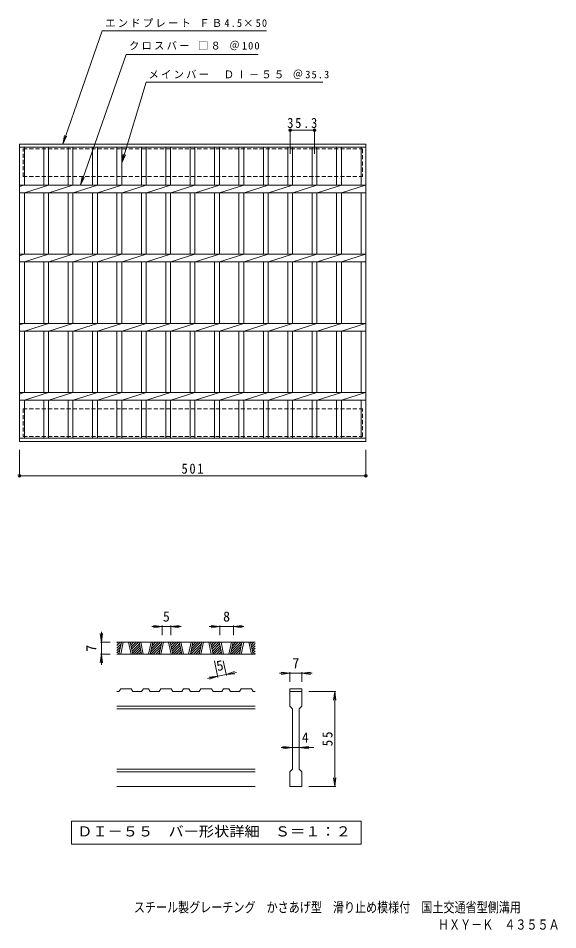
# Model space of a CAD drawing. Units: millimetres, scale not verified, with parts at other scales. Extents: x -591 to 819, y -687 to 632.
# Drawn here: x -591 to 189, y -687 to 632 of the extents above; entities that cross this region are included whole.
import ezdxf
from ezdxf.enums import TextEntityAlignment as Align

# ---------------------------------------------------------------- set-up
doc = ezdxf.new("R2010")
doc.units = ezdxf.units.MM
doc.header["$LTSCALE"] = 5
doc.header["$PDMODE"] = 32
doc.header["$PDSIZE"] = 4
doc.linetypes.add('DASHED1', pattern=[1.8, 1.2, -0.6])
for name, color, linetype, lineweight in [('B-1', 2, 'Continuous', 9), ('B-2', 3, 'Continuous', 9), ('B-4', 7, 'Continuous', 9), ('D-0', 3, 'Continuous', 9), ('D-4', 7, 'Continuous', 9)]:
    doc.layers.add(name, color=color, linetype=linetype, lineweight=lineweight)
doc.layers.add('F-5_F-5ﾚｲﾔ', color=2, linetype='Continuous')
doc.styles.add('ＭＳ ゴシック', font='')
doc.styles.get('ＭＳ ゴシック').set_extended_font_data('MS Gothic')

msp = doc.modelspace()

# ---------------------------------------------------------------- linework, layer by layer
at = {"layer": 'B-1', "linetype": 'DASHED1'}
for p, q in [((-584.189, 402.789), (-584.189, 442.789)), ((-584.189, 402.789), (-93.189, 402.789)), ((-584.189, 66.789), (-584.189, 26.789)), ((-584.189, 66.789), (-93.189, 66.789))]:
    msp.add_line(p, q, dxfattribs=at)
for points in [[(-584.189, 442.789), (-93.189, 442.789), (-93.189, 402.789)], [(-584.189, 26.789), (-93.189, 26.789), (-93.189, 66.789)]]:
    msp.add_lwpolyline(points, dxfattribs=at)
at = {"layer": 'B-2'}
for p, q in [((-589.189, 19.789), (-589.189, 449.789)), ((-589.189, 449.789), (-88.189, 449.789)), ((-88.189, 449.789), (-88.189, 19.789)), ((-589.189, 445.289), (-88.189, 445.289)), ((-582.189, 390.29), (-582.189, 445.289)), ((-554.289, 445.289), (-554.289, 390.29)), ((-547.289, 445.289), (-547.289, 390.29)), ((-518.989, 445.289), (-518.989, 390.29)), ((-511.989, 445.289), (-511.989, 390.29)), ((-483.689, 445.289), (-483.689, 390.29)), ((-476.688, 445.289), (-476.688, 390.29)), ((-448.389, 445.289), (-448.389, 390.29)), ((-441.389, 445.289), (-441.389, 390.29)), ((-413.089, 445.289), (-413.089, 390.29)), ((-406.089, 445.289), (-406.089, 390.29)), ((-377.789, 445.289), (-377.789, 390.29)), ((-370.788, 445.289), (-370.788, 390.29)), ((-342.489, 445.289), (-342.489, 390.29)), ((-335.489, 445.289), (-335.489, 390.29)), ((-307.189, 445.289), (-307.189, 390.29)), ((-300.189, 445.289), (-300.189, 390.29)), ((-271.888, 445.289), (-271.888, 390.29)), ((-264.888, 445.289), (-264.888, 390.29)), ((-236.589, 445.289), (-236.589, 390.29)), ((-229.589, 445.289), (-229.589, 390.29)), ((-201.289, 445.289), (-201.289, 390.29)), ((-194.289, 445.289), (-194.289, 390.29)), ((-165.989, 445.289), (-165.989, 390.29)), ((-158.989, 445.289), (-158.989, 390.29)), ((-130.689, 445.289), (-130.689, 390.29)), ((-123.689, 445.289), (-123.689, 390.29)), ((-95.19, 445.289), (-95.19, 390.29)), ((-589.189, 388.209), (-582.589, 390.29)), ((-589.189, 390.29), (-88.189, 390.29)), ((-582.189, 379.29), (-547.289, 390.29)), ((-546.888, 379.29), (-511.989, 390.29)), ((-511.589, 379.29), (-476.689, 390.29)), ((-476.289, 379.29), (-441.389, 390.29)), ((-440.989, 379.29), (-406.089, 390.29)), ((-405.689, 379.29), (-370.789, 390.29)), ((-370.389, 379.29), (-335.489, 390.29)), ((-335.089, 379.29), (-300.189, 390.29)), ((-299.789, 379.29), (-264.889, 390.29)), ((-264.489, 379.29), (-229.589, 390.29)), ((-229.189, 379.29), (-194.289, 390.29)), ((-193.889, 379.29), (-158.989, 390.29)), ((-158.589, 379.29), (-123.689, 390.29)), ((-123.689, 379.29), (-88.789, 390.29)), ((-589.189, 379.29), (-88.189, 379.29)), ((-582.189, 290.289), (-582.189, 379.29)), ((-554.289, 379.29), (-554.289, 290.289)), ((-547.289, 379.29), (-547.289, 290.289)), ((-518.989, 379.29), (-518.989, 290.289)), ((-511.989, 379.29), (-511.989, 290.289)), ((-483.689, 379.29), (-483.689, 290.289)), ((-476.688, 379.29), (-476.688, 290.289)), ((-448.389, 379.29), (-448.389, 290.289)), ((-441.389, 379.29), (-441.389, 290.289)), ((-413.089, 379.29), (-413.089, 290.289)), ((-406.089, 379.29), (-406.089, 290.289)), ((-377.789, 379.29), (-377.789, 290.289)), ((-370.788, 379.29), (-370.788, 290.289)), ((-342.489, 379.29), (-342.489, 290.289)), ((-335.489, 379.29), (-335.489, 290.289)), ((-307.189, 379.29), (-307.189, 290.289)), ((-300.189, 379.29), (-300.189, 290.289)), ((-271.888, 379.29), (-271.888, 290.289)), ((-264.888, 379.29), (-264.888, 290.289)), ((-236.589, 379.29), (-236.589, 290.289)), ((-229.589, 379.29), (-229.589, 290.289)), ((-201.289, 379.29), (-201.289, 290.289)), ((-194.289, 379.29), (-194.289, 290.289)), ((-165.989, 379.29), (-165.989, 290.289)), ((-158.989, 379.29), (-158.989, 290.289)), ((-130.689, 379.29), (-130.689, 290.289)), ((-123.689, 379.29), (-123.689, 290.289)), ((-95.19, 379.29), (-95.19, 290.289)), ((-589.189, 288.209), (-582.589, 290.289)), ((-589.189, 290.289), (-88.189, 290.289)), ((-582.189, 279.29), (-547.289, 290.289)), ((-546.888, 279.29), (-511.989, 290.289)), ((-511.589, 279.29), (-476.689, 290.289)), ((-476.289, 279.29), (-441.389, 290.289)), ((-440.989, 279.29), (-406.089, 290.289)), ((-405.689, 279.29), (-370.789, 290.289)), ((-370.389, 279.29), (-335.489, 290.289)), ((-335.089, 279.29), (-300.189, 290.289)), ((-299.789, 279.29), (-264.889, 290.289)), ((-264.489, 279.29), (-229.589, 290.289)), ((-229.189, 279.29), (-194.289, 290.289)), ((-193.889, 279.29), (-158.989, 290.289)), ((-158.589, 279.29), (-123.689, 290.289)), ((-123.689, 279.29), (-88.789, 290.289)), ((-589.189, 279.289), (-88.189, 279.289)), ((-582.189, 190.289), (-582.189, 279.289)), ((-554.289, 279.289), (-554.289, 190.289)), ((-547.289, 279.289), (-547.289, 190.289)), ((-518.989, 279.289), (-518.989, 190.289)), ((-511.989, 279.289), (-511.989, 190.289)), ((-483.689, 279.289), (-483.689, 190.289)), ((-476.688, 279.289), (-476.688, 190.289)), ((-448.389, 279.289), (-448.389, 190.289)), ((-441.389, 279.289), (-441.389, 190.289)), ((-413.089, 279.289), (-413.089, 190.289)), ((-406.089, 279.289), (-406.089, 190.289)), ((-377.789, 279.289), (-377.789, 190.289)), ((-370.788, 279.289), (-370.788, 190.289)), ((-342.489, 279.289), (-342.489, 190.289)), ((-335.489, 279.289), (-335.489, 190.289)), ((-307.189, 279.289), (-307.189, 190.289)), ((-300.189, 279.289), (-300.189, 190.289)), ((-271.888, 279.289), (-271.888, 190.289)), ((-264.888, 279.289), (-264.888, 190.289)), ((-236.589, 279.289), (-236.589, 190.289)), ((-229.589, 279.289), (-229.589, 190.289)), ((-201.289, 279.289), (-201.289, 190.289)), ((-194.289, 279.289), (-194.289, 190.289)), ((-165.989, 279.289), (-165.989, 190.289)), ((-158.989, 279.289), (-158.989, 190.289)), ((-130.689, 279.289), (-130.689, 190.289)), ((-123.689, 279.289), (-123.689, 190.289)), ((-95.19, 279.289), (-95.19, 190.289)), ((-589.189, 188.209), (-582.589, 190.289)), ((-589.189, 190.289), (-88.189, 190.289)), ((-582.189, 179.289), (-547.289, 190.289)), ((-546.888, 179.289), (-511.989, 190.289)), ((-511.589, 179.289), (-476.689, 190.289)), ((-476.289, 179.289), (-441.389, 190.289)), ((-440.989, 179.289), (-406.089, 190.289)), ((-405.689, 179.289), (-370.789, 190.289)), ((-370.389, 179.289), (-335.489, 190.289)), ((-335.089, 179.289), (-300.189, 190.289)), ((-299.789, 179.289), (-264.889, 190.289)), ((-264.489, 179.289), (-229.589, 190.289)), ((-229.189, 179.289), (-194.289, 190.289)), ((-193.889, 179.289), (-158.989, 190.289)), ((-158.589, 179.289), (-123.689, 190.289)), ((-123.689, 179.29), (-88.789, 190.29)), ((-589.189, 179.289), (-88.189, 179.289)), ((-582.189, 90.289), (-582.189, 179.289)), ((-554.289, 179.289), (-554.289, 90.289)), ((-547.289, 179.289), (-547.289, 90.289)), ((-518.989, 179.289), (-518.989, 90.289)), ((-511.989, 179.289), (-511.989, 90.289)), ((-483.689, 179.289), (-483.689, 90.289)), ((-476.688, 179.289), (-476.688, 90.289)), ((-448.389, 179.289), (-448.389, 90.289)), ((-441.389, 179.289), (-441.389, 90.289)), ((-413.089, 179.289), (-413.089, 90.289)), ((-406.089, 179.289), (-406.089, 90.289)), ((-377.789, 179.289), (-377.789, 90.289)), ((-370.788, 179.289), (-370.788, 90.289)), ((-342.489, 179.289), (-342.489, 90.289)), ((-335.489, 179.289), (-335.489, 90.289)), ((-307.189, 179.289), (-307.189, 90.289)), ((-300.189, 179.289), (-300.189, 90.289)), ((-271.888, 179.289), (-271.888, 90.289)), ((-264.888, 179.289), (-264.888, 90.289)), ((-236.589, 179.289), (-236.589, 90.289)), ((-229.589, 179.289), (-229.589, 90.289)), ((-201.289, 179.289), (-201.289, 90.289)), ((-194.289, 179.289), (-194.289, 90.289)), ((-165.989, 179.289), (-165.989, 90.289)), ((-158.989, 179.289), (-158.989, 90.289)), ((-130.689, 179.289), (-130.689, 90.289)), ((-123.689, 179.289), (-123.689, 90.289)), ((-95.19, 179.289), (-95.19, 90.289)), ((-589.189, 90.289), (-88.189, 90.289)), ((-589.189, 88.209), (-582.589, 90.289)), ((-589.189, 79.289), (-88.189, 79.289)), ((-582.189, 79.289), (-547.289, 90.289)), ((-582.189, 24.289), (-582.189, 79.289)), ((-554.289, 79.289), (-554.289, 24.289)), ((-547.29, 90.289), (-547.289, 90.289)), ((-547.289, 79.289), (-547.289, 24.289)), ((-546.888, 79.289), (-511.989, 90.289)), ((-518.989, 79.289), (-518.989, 24.289)), ((-511.991, 90.289), (-511.989, 90.289)), ((-511.989, 79.289), (-511.989, 24.289)), ((-511.589, 79.289), (-476.689, 90.289)), ((-483.689, 79.289), (-483.689, 24.289)), ((-476.691, 90.289), (-476.689, 90.289)), ((-476.688, 79.289), (-476.688, 24.289)), ((-476.289, 79.289), (-441.389, 90.289)), ((-448.389, 79.289), (-448.389, 24.289)), ((-441.39, 90.289), (-441.389, 90.289)), ((-441.389, 79.289), (-441.389, 24.289)), ((-440.989, 79.289), (-406.089, 90.289)), ((-413.089, 79.289), (-413.089, 24.289)), ((-406.091, 90.289), (-406.089, 90.289)), ((-406.089, 79.289), (-406.089, 24.289)), ((-405.689, 79.289), (-370.789, 90.289)), ((-377.789, 79.289), (-377.789, 24.289)), ((-370.79, 90.289), (-370.789, 90.289)), ((-370.788, 79.289), (-370.788, 24.289)), ((-370.389, 79.289), (-335.489, 90.289)), ((-342.489, 79.289), (-342.489, 24.289)), ((-335.49, 90.289), (-335.489, 90.289)), ((-335.489, 79.289), (-335.489, 24.289)), ((-335.089, 79.289), (-300.189, 90.289)), ((-307.189, 79.289), (-307.189, 24.289)), ((-300.191, 90.289), (-300.189, 90.289)), ((-300.189, 79.289), (-300.189, 24.289)), ((-299.789, 79.289), (-264.889, 90.289)), ((-271.888, 79.289), (-271.888, 24.289)), ((-264.89, 90.289), (-264.889, 90.289)), ((-264.888, 79.289), (-264.888, 24.289)), ((-264.489, 79.289), (-229.589, 90.289)), ((-236.589, 79.289), (-236.589, 24.289)), ((-229.59, 90.289), (-229.589, 90.289)), ((-229.589, 79.289), (-229.589, 24.289)), ((-229.189, 79.289), (-194.289, 90.289)), ((-201.289, 79.289), (-201.289, 24.289)), ((-194.291, 90.289), (-194.289, 90.289)), ((-194.289, 79.289), (-194.289, 24.289)), ((-193.889, 79.289), (-158.989, 90.289)), ((-165.989, 79.289), (-165.989, 24.289)), ((-158.991, 90.289), (-158.989, 90.289)), ((-158.989, 79.289), (-158.989, 24.289)), ((-158.589, 79.289), (-123.689, 90.289)), ((-130.689, 79.289), (-130.689, 24.289)), ((-123.891, 90.289), (-123.889, 90.289)), ((-123.69, 90.289), (-123.689, 90.289)), ((-123.689, 79.289), (-123.689, 24.289)), ((-123.489, 79.289), (-88.589, 90.289)), ((-95.19, 79.289), (-95.19, 24.289)), ((-88.59, 90.289), (-88.589, 90.289)), ((-88.189, 24.289), (-589.189, 24.289)), ((-88.189, 19.789), (-589.189, 19.789))]:
    msp.add_line(p, q, dxfattribs=at)
at = {"layer": 'B-4'}
for p, q in [((-501.286, 390.29), (-435.062, 579.144)), ((-435.062, 579.144), (-243.868, 579.144)), ((-441.389, 422.789), (-406.077, 539.144)), ((-406.077, 539.144), (-150.282, 539.144)), ((-526.636, 449.789), (-524.215, 462.052)), ((-197.789, 435.872), (-197.789, 471.338)), ((-197.789, 469.838), (-162.489, 469.838)), ((-162.489, 435.872), (-162.489, 471.338)), ((-526.636, 449.789), (-521.123, 461.008)), ((-441.389, 422.789), (-439.351, 435.122)), ((-441.389, 422.789), (-436.229, 434.174)), ((-501.286, 390.29), (-498.789, 402.538)), ((-501.286, 390.29), (-495.704, 401.474)), ((-589.189, 7.289), (-589.189, -31.711)), ((-88.189, 7.289), (-88.189, -31.711)), ((-589.189, -30.211), (-88.189, -30.211))]:
    msp.add_line(p, q, dxfattribs=at)
msp.add_lwpolyline([(-526.636, 449.789), (-469.928, 613.531), (-232.03, 613.531)], dxfattribs=at)
for p in [(-197.789, 469.838), (-162.489, 469.838), (-589.189, -30.211), (-88.189, -30.211)]:
    msp.add_point(p, dxfattribs=at)
at = {"layer": 'D-0'}
for p, q in [((-248.35, -270.742), (-448.35, -270.742)), ((-448.35, -272.063), (-447.029, -270.742)), ((-448.35, -275.598), (-443.494, -270.742)), ((-448.35, -279.134), (-442.222, -273.005)), ((-445.482, -288.242), (-441.737, -270.742)), ((-442.982, -288.242), (-439.237, -270.742)), ((-431.737, -270.742), (-427.992, -288.242)), ((-429.237, -270.742), (-425.492, -288.242)), ((-428.993, -271.881), (-427.854, -270.742)), ((-428.37, -274.794), (-424.319, -270.742)), ((-427.747, -277.706), (-420.783, -270.742)), ((-427.124, -280.618), (-417.248, -270.742)), ((-426.501, -283.531), (-415.971, -273.001)), ((-425.877, -286.443), (-415.348, -275.913)), ((-412.709, -288.242), (-416.454, -270.742)), ((-410.209, -288.242), (-413.954, -270.742)), ((-398.964, -270.742), (-402.709, -288.242)), ((-396.454, -270.742), (-400.199, -288.242)), ((-399.456, -284.771), (-385.428, -270.742)), ((-399.392, -288.242), (-384.156, -273.005)), ((-398.494, -280.273), (-388.963, -270.742)), ((-397.531, -275.774), (-392.499, -270.742)), ((-396.569, -271.276), (-396.034, -270.742)), ((-387.416, -288.242), (-383.671, -270.742)), ((-384.916, -288.242), (-381.171, -270.742)), ((-373.671, -270.742), (-369.926, -288.242)), ((-371.171, -270.742), (-367.426, -288.242)), ((-370.927, -271.881), (-369.788, -270.742)), ((-370.304, -274.794), (-366.253, -270.742)), ((-369.681, -277.706), (-362.717, -270.742)), ((-369.058, -280.618), (-359.182, -270.742)), ((-368.435, -283.531), (-357.905, -273.001)), ((-367.811, -286.443), (-357.282, -275.913)), ((-354.643, -288.242), (-358.388, -270.742)), ((-352.143, -288.242), (-355.888, -270.742)), ((-340.898, -270.742), (-344.643, -288.242)), ((-338.388, -270.742), (-342.133, -288.242)), ((-341.39, -284.771), (-327.362, -270.742)), ((-341.326, -288.242), (-326.09, -273.005)), ((-340.428, -280.273), (-330.897, -270.742)), ((-339.465, -275.774), (-334.433, -270.742)), ((-338.502, -271.276), (-337.968, -270.742)), ((-329.35, -288.242), (-325.605, -270.742)), ((-326.85, -288.242), (-323.105, -270.742)), ((-315.605, -270.742), (-311.86, -288.242)), ((-313.105, -270.742), (-309.36, -288.242)), ((-312.861, -271.881), (-311.722, -270.742)), ((-312.238, -274.794), (-308.187, -270.742)), ((-311.615, -277.706), (-304.651, -270.742)), ((-310.992, -280.618), (-301.116, -270.742)), ((-310.368, -283.531), (-299.839, -273.001)), ((-309.745, -286.443), (-299.216, -275.913)), ((-296.577, -288.242), (-300.322, -270.742)), ((-294.077, -288.242), (-297.822, -270.742)), ((-282.832, -270.742), (-286.577, -288.242)), ((-280.322, -270.742), (-284.067, -288.242)), ((-283.324, -284.771), (-269.296, -270.742)), ((-283.26, -288.242), (-268.023, -273.005)), ((-282.362, -280.273), (-272.831, -270.742)), ((-281.399, -275.774), (-276.367, -270.742)), ((-280.436, -271.276), (-279.902, -270.742)), ((-271.284, -288.242), (-267.539, -270.742)), ((-268.784, -288.242), (-265.039, -270.742)), ((-257.539, -270.742), (-253.794, -288.242)), ((-255.039, -270.742), (-251.294, -288.242)), ((-254.795, -271.881), (-253.656, -270.742)), ((-254.172, -274.794), (-250.121, -270.742)), ((-253.549, -277.706), (-248.35, -272.507)), ((-252.926, -280.618), (-248.35, -276.042)), ((-448.35, -282.669), (-443.184, -277.504)), ((-448.35, -286.205), (-444.147, -282.002)), ((-248.35, -288.242), (-448.35, -288.242)), ((-446.852, -288.242), (-445.109, -286.5)), ((-424.141, -288.242), (-414.724, -278.826)), ((-420.606, -288.242), (-414.101, -281.738)), ((-417.07, -288.242), (-413.478, -284.65)), ((-413.535, -288.242), (-412.855, -287.563)), ((-395.857, -288.242), (-385.118, -277.504)), ((-392.321, -288.242), (-386.081, -282.002)), ((-388.786, -288.242), (-387.043, -286.5)), ((-366.075, -288.242), (-356.658, -278.826)), ((-362.54, -288.242), (-356.035, -281.738)), ((-359.004, -288.242), (-355.412, -284.65)), ((-355.469, -288.242), (-354.789, -287.563)), ((-337.791, -288.242), (-327.052, -277.504)), ((-334.255, -288.242), (-328.015, -282.002)), ((-330.72, -288.242), (-328.977, -286.5)), ((-308.009, -288.242), (-298.592, -278.826)), ((-304.474, -288.242), (-297.969, -281.738)), ((-300.938, -288.242), (-297.346, -284.65)), ((-297.403, -288.242), (-296.723, -287.563)), ((-279.725, -288.242), (-268.986, -277.504)), ((-276.189, -288.242), (-269.949, -282.002)), ((-272.654, -288.242), (-270.911, -286.5)), ((-252.302, -283.531), (-248.35, -279.578)), ((-251.679, -286.443), (-248.35, -283.114)), ((-249.943, -288.242), (-248.35, -286.649)), ((-445.439, -341.992), (-448.35, -341.992)), ((-445.439, -341.992), (-442.939, -338.242)), ((-427.949, -338.242), (-442.939, -338.242)), ((-427.949, -338.242), (-425.449, -341.992)), ((-412.666, -341.992), (-425.449, -341.992)), ((-412.666, -341.992), (-410.166, -338.242)), ((-402.666, -338.242), (-410.166, -338.242)), ((-402.666, -338.242), (-400.156, -341.992)), ((-387.373, -341.992), (-400.156, -341.992)), ((-387.373, -341.992), (-384.873, -338.242)), ((-369.883, -338.242), (-384.873, -338.242)), ((-369.883, -338.242), (-367.383, -341.992)), ((-354.6, -341.992), (-367.383, -341.992)), ((-354.6, -341.992), (-352.1, -338.242)), ((-344.6, -338.242), (-352.1, -338.242)), ((-344.6, -338.242), (-342.09, -341.992)), ((-329.307, -341.992), (-342.09, -341.992)), ((-329.307, -341.992), (-326.807, -338.242)), ((-311.817, -338.242), (-326.807, -338.242)), ((-311.817, -338.242), (-309.317, -341.992)), ((-296.534, -341.992), (-309.317, -341.992)), ((-296.534, -341.992), (-294.034, -338.242)), ((-286.534, -338.242), (-294.034, -338.242)), ((-286.534, -338.242), (-284.024, -341.992)), ((-271.241, -341.992), (-284.024, -341.992)), ((-271.241, -341.992), (-268.741, -338.242)), ((-253.751, -338.242), (-268.741, -338.242)), ((-253.751, -338.242), (-251.251, -341.992)), ((-248.35, -341.992), (-251.251, -341.992)), ((-198.35, -338.242), (-198.35, -341.992)), ((-198.35, -341.992), (-180.85, -341.992)), ((-198.35, -363.242), (-198.35, -341.992)), ((-180.85, -341.992), (-180.85, -363.242)), ((-248.35, -363.242), (-448.35, -363.242)), ((-248.35, -366.992), (-448.35, -366.992)), ((-198.35, -363.242), (-194.6, -366.992)), ((-194.6, -454.492), (-194.6, -366.992)), ((-184.6, -366.992), (-180.85, -363.242)), ((-184.6, -366.992), (-184.6, -454.492)), ((-248.35, -454.492), (-448.35, -454.492)), ((-248.35, -458.242), (-448.35, -458.242)), ((-198.35, -458.242), (-194.6, -454.492)), ((-198.35, -479.492), (-198.35, -458.242)), ((-184.6, -454.492), (-180.85, -458.242)), ((-180.85, -458.242), (-180.85, -479.492)), ((-248.35, -479.492), (-448.35, -479.492)), ((-180.85, -479.492), (-198.35, -479.492))]:
    msp.add_line(p, q, dxfattribs=at)
msp.add_lwpolyline([(-198.35, -338.242), (-180.85, -338.242), (-180.85, -341.992)], dxfattribs=at)
at = {"layer": 'D-0', "color": 7}
msp.add_lwpolyline([(-514.177, -529.492), (-514.177, -562.718), (-95.023, -562.718), (-95.023, -529.492)], close=True, dxfattribs=at)
at = {"layer": 'D-4'}
for p, q in [((-383.1, -248.242), (-398.1, -248.242)), ((-383.1, -248.242), (-395.493, -246.611)), ((-383.1, -248.242), (-395.493, -249.874)), ((-383.1, -246.742), (-383.1, -260.742)), ((-370.6, -248.242), (-383.1, -248.242)), ((-370.6, -248.242), (-358.207, -246.611)), ((-370.6, -246.742), (-370.6, -260.742)), ((-370.6, -248.242), (-358.207, -249.874)), ((-370.6, -248.242), (-355.6, -248.242)), ((-299.751, -248.242), (-314.751, -248.242)), ((-299.751, -248.242), (-312.144, -246.611)), ((-299.751, -248.242), (-312.144, -249.874)), ((-299.751, -246.742), (-299.751, -260.742)), ((-279.751, -248.242), (-299.751, -248.242)), ((-279.751, -248.242), (-267.358, -246.611)), ((-279.751, -246.742), (-279.751, -260.742)), ((-279.751, -248.242), (-267.358, -249.874)), ((-279.751, -248.242), (-264.751, -248.242)), ((-470.85, -270.742), (-472.481, -258.349)), ((-470.85, -270.742), (-470.85, -255.742)), ((-470.85, -270.742), (-469.218, -258.349)), ((-472.35, -270.742), (-458.35, -270.742)), ((-470.85, -270.742), (-470.85, -288.242)), ((-470.85, -288.242), (-472.481, -300.635)), ((-472.35, -288.242), (-458.35, -288.242)), ((-470.85, -288.242), (-469.218, -300.635)), ((-470.85, -288.242), (-470.85, -303.242)), ((-302.23, -321.56), (-307.289, -297.92)), ((-290.007, -318.944), (-294.506, -297.92)), ((-290.321, -317.477), (-278.544, -313.288)), ((-290.321, -317.477), (-275.653, -314.338)), ((-198.35, -315.742), (-213.35, -315.742)), ((-198.35, -315.742), (-210.743, -314.111)), ((-198.35, -315.742), (-210.743, -317.374)), ((-198.35, -314.242), (-198.35, -328.242)), ((-180.85, -315.742), (-198.35, -315.742)), ((-180.85, -315.742), (-168.457, -314.111)), ((-180.85, -314.242), (-180.85, -328.242)), ((-180.85, -315.742), (-168.457, -317.374)), ((-180.85, -315.742), (-165.85, -315.742)), ((-302.544, -320.093), (-317.212, -323.232)), ((-302.544, -320.093), (-315.004, -321.091)), ((-302.544, -320.093), (-314.322, -324.282)), ((-290.321, -317.477), (-302.544, -320.093)), ((-290.321, -317.477), (-277.861, -316.479)), ((-131.85, -341.992), (-170.85, -341.992)), ((-133.35, -341.992), (-134.981, -354.385)), ((-133.35, -341.992), (-131.718, -354.385)), ((-133.35, -479.492), (-133.35, -341.992)), ((-194.6, -423.242), (-208.243, -421.611)), ((-184.6, -423.242), (-170.957, -421.611)), ((-194.6, -423.242), (-210.85, -423.242)), ((-194.6, -423.242), (-208.243, -424.874)), ((-184.6, -423.242), (-194.6, -423.242)), ((-184.6, -423.242), (-170.957, -424.874)), ((-184.6, -423.242), (-163.35, -423.242)), ((-133.35, -479.492), (-134.981, -467.099)), ((-133.35, -479.492), (-131.718, -467.099)), ((-131.85, -479.492), (-170.85, -479.492))]:
    msp.add_line(p, q, dxfattribs=at)

# ---------------------------------------------------------------- texts
at = {"layer": 'B-4', "char_height": 11, "attachment_point": 7, "style": 'ＭＳ ゴシック'}
for s, insert in [('\\T1.21;エンドプレート\\~ＦＢ4.5×50', (-465.418, 618.673)), ('\\T1.21;クロスバー\\~□８\\~＠100', (-430.997, 585.49)), ('\\T1.21;メインバー\\~\\~ＤⅠ－５５\\~＠35.3', (-402.782, 543.873))]:
    msp.add_mtext(s, dxfattribs=dict(at, insert=insert))
at = {"layer": 'B-4', "color": 2, "char_height": 14.66, "attachment_point": 7, "style": 'ＭＳ ゴシック'}
for s, insert in [('\\T1.28;\\W0.9;35.3', (-202.014, 472.838)), ('\\T1.27;\\W0.9;501', (-354.939, -27.211))]:
    msp.add_mtext(s, dxfattribs=dict(at, insert=insert))
at = {"layer": 'D-0', "color": 2, "style": 'ＭＳ ゴシック', "width": 1.1}
msp.add_text('ＤＩ－５５\u3000バー形状詳細\u3000Ｓ＝１：２', height=14.66, dxfattribs=at).set_placement((-505.85, -556.105), align=Align.BOTTOM_LEFT)
at = {"layer": 'D-4', "color": 2, "style": 'ＭＳ ゴシック'}
for s, p in [('5', (-381.85, -245.242)), ('8', (-294.751, -245.242)), ('7', (-194.6, -312.742)), ('4', (-180.85, -420.242))]:
    msp.add_text(s, height=14.66, dxfattribs=at).set_placement(p, align=Align.BOTTOM_LEFT)
for s, rotation, p in [('7', 90, (-473.85, -284.492)), ('5', 12.079, (-301.95, -316.898))]:
    msp.add_text(s, height=14.66, rotation=rotation, dxfattribs=at).set_placement(p, align=Align.BOTTOM_LEFT)
at = {"layer": 'D-4', "color": 2, "insert": (-136.35, -421.367), "char_height": 14.66, "attachment_point": 7, "rotation": 90, "style": 'ＭＳ ゴシック'}
msp.add_mtext('\\T1.27;\\W0.95;55', dxfattribs=at)
at = {"layer": 'F-5_F-5ﾚｲﾔ', "style": 'ＭＳ ゴシック', "width": 0.8}
for s, p in [('スチール製グレーチング\u3000かさあげ型\u3000滑り止め模様付\u3000国土交通省型側溝用', (-423.899, -665.917)), ('ＨＸＹ－Ｋ\u3000４３５５Ａ', (16.063, -690.831))]:
    msp.add_text(s, height=14.66, dxfattribs=at).set_placement(p, align=Align.BOTTOM_LEFT)

doc.saveas('drawing.dxf')
